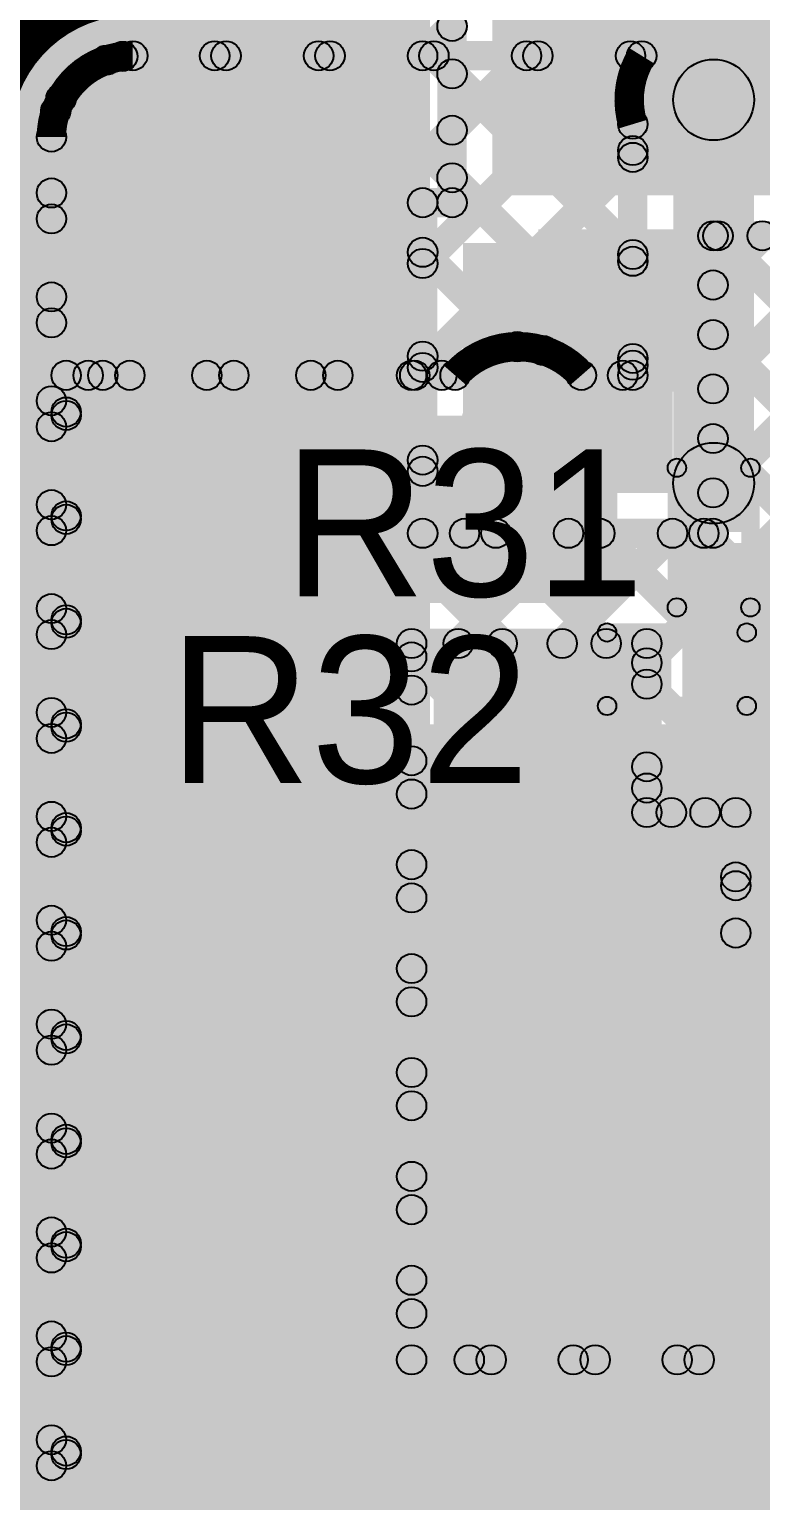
# Model space of a CAD drawing. Header units: millimetres. Extents: x -0.24 to 2.5, y 0 to 2.55.
# Drawn here: x 0.223 to 0.4219, y 1.7497 to 2.1502 of the extents above; entities that cross this region are included whole.
import ezdxf

# ---------------------------------------------------------------- set-up
doc = ezdxf.new("R2010")
doc.units = ezdxf.units.MM
doc.header["$MEASUREMENT"] = 0
for name, color, linetype in [('BottomLayer', 5, 'Continuous'), ('BottomPaste', 16, 'Continuous'), ('BottomSolder', 6, 'Continuous'), ('TopLayer', 1, 'Continuous'), ('TopOverlay', 2, 'Continuous'), ('TopPaste', 8, 'Continuous'), ('TopSolder', 216, 'Continuous'), ('ViaHoleLayer', 16, 'Continuous')]:
    doc.layers.add(name, color=color, linetype=linetype)

# ---------------------------------------------------------------- blocks, each defined once
blk = doc.blocks.new('R___0201_49')
at = {"layer": 'TopLayer'}
for points in [[(-0.01614, 0.00728), (-0.00551, 0.00728), (-0.00551, -0.00728), (-0.01614, -0.00728)], [(0.00551, 0.00728), (0.01614, 0.00728), (0.01614, -0.00728), (0.00551, -0.00728)]]:
    blk.add_hatch(color=1, dxfattribs=at).paths.add_polyline_path(points)
at = {"layer": 'TopOverlay'}
h = blk.add_hatch(color=2, dxfattribs=at)
edge = h.paths.add_edge_path()
edge.add_arc((-0.019, 0.01), 0.0025, 0, 360)
h = blk.add_hatch(color=2, dxfattribs=at)
edge = h.paths.add_edge_path()
edge.add_arc((-0.019, 0.01), 0.0025, 0, 360)
for points in [[(-0.019, 0.0075), (-0.019, 0.0125), (0.019, 0.0125), (0.019, 0.0075)], [(-0.0215, 0.01), (-0.0165, 0.01), (-0.0165, -0.01), (-0.0215, -0.01)], [(0.0165, 0.01), (0.0215, 0.01), (0.0215, -0.01), (0.0165, -0.01)], [(-0.019, -0.0125), (-0.019, -0.0075), (0.019, -0.0075), (0.019, -0.0125)]]:
    blk.add_hatch(color=2, dxfattribs=at).paths.add_polyline_path(points)
h = blk.add_hatch(color=2, dxfattribs=at)
edge = h.paths.add_edge_path()
edge.add_arc((0.019, 0.01), 0.0025, 0, 360)
h = blk.add_hatch(color=2, dxfattribs=at)
edge = h.paths.add_edge_path()
edge.add_arc((0.019, 0.01), 0.0025, 0, 360)
h = blk.add_hatch(color=2, dxfattribs=at)
edge = h.paths.add_edge_path()
edge.add_arc((-0.019, -0.01), 0.0025, 0, 360)
h = blk.add_hatch(color=2, dxfattribs=at)
edge = h.paths.add_edge_path()
edge.add_arc((-0.019, -0.01), 0.0025, 0, 360)
h = blk.add_hatch(color=2, dxfattribs=at)
edge = h.paths.add_edge_path()
edge.add_arc((0.019, -0.01), 0.0025, 0, 360)
h = blk.add_hatch(color=2, dxfattribs=at)
edge = h.paths.add_edge_path()
edge.add_arc((0.019, -0.01), 0.0025, 0, 360)
at = {"layer": 'TopPaste'}
for points in [[(-0.01614, 0.00728), (-0.00551, 0.00728), (-0.00551, -0.00728), (-0.01614, -0.00728)], [(0.00551, 0.00728), (0.01614, 0.00728), (0.01614, -0.00728), (0.00551, -0.00728)]]:
    blk.add_hatch(color=8, dxfattribs=at).paths.add_polyline_path(points)
at = {"layer": 'TopSolder'}
for points in [[(-0.02014, 0.01128), (-0.00151, 0.01128), (-0.00151, -0.01128), (-0.02014, -0.01128)], [(0.00151, 0.01128), (0.02014, 0.01128), (0.02014, -0.01128), (0.00151, -0.01128)]]:
    blk.add_hatch(color=216, dxfattribs=at).paths.add_polyline_path(points)
at = {"layer": 'TopOverlay'}
for centre in [(-0.019, 0.01), (-0.019, 0.01), (0.019, 0.01), (0.019, 0.01), (-0.019, -0.01), (-0.019, -0.01), (0.019, -0.01), (0.019, -0.01)]:
    blk.add_circle(centre, 0.0025, dxfattribs=at)
blk = doc.blocks.new('SOT_23_B_52')
at = {"layer": 'BottomLayer'}
for points in [[(-0.05354, 0.05748), (-0.02126, 0.05748), (-0.02126, 0.02126), (-0.05354, 0.02126)], [(0.02126, 0.05748), (0.05354, 0.05748), (0.05354, 0.02126), (0.02126, 0.02126)], [(-0.01614, -0.02126), (0.01614, -0.02126), (0.01614, -0.05748), (-0.01614, -0.05748)]]:
    blk.add_hatch(color=5, dxfattribs=at).paths.add_polyline_path(points)
at = {"layer": 'BottomPaste'}
for points in [[(-0.05354, 0.05748), (-0.02126, 0.05748), (-0.02126, 0.02126), (-0.05354, 0.02126)], [(0.02126, 0.05748), (0.05354, 0.05748), (0.05354, 0.02126), (0.02126, 0.02126)], [(-0.01614, -0.02126), (0.01614, -0.02126), (0.01614, -0.05748), (-0.01614, -0.05748)]]:
    blk.add_hatch(color=16, dxfattribs=at).paths.add_polyline_path(points)
at = {"layer": 'BottomSolder'}
for points in [[(-0.05754, 0.06148), (-0.01726, 0.06148), (-0.01726, 0.01726), (-0.05754, 0.01726)], [(0.01726, 0.06148), (0.05754, 0.06148), (0.05754, 0.01726), (0.01726, 0.01726)], [(-0.02014, -0.01726), (0.02014, -0.01726), (0.02014, -0.06148), (-0.02014, -0.06148)]]:
    blk.add_hatch(color=6, dxfattribs=at).paths.add_polyline_path(points)
blk = doc.blocks.new('R___0201_72')
at = {"layer": 'TopLayer'}
for points in [[(-0.01614, 0.00728), (-0.00551, 0.00728), (-0.00551, -0.00728), (-0.01614, -0.00728)], [(0.00551, 0.00728), (0.01614, 0.00728), (0.01614, -0.00728), (0.00551, -0.00728)]]:
    blk.add_hatch(color=1, dxfattribs=at).paths.add_polyline_path(points)
at = {"layer": 'TopOverlay'}
h = blk.add_hatch(color=2, dxfattribs=at)
edge = h.paths.add_edge_path()
edge.add_arc((-0.019, 0.01), 0.0025, 0, 360)
h = blk.add_hatch(color=2, dxfattribs=at)
edge = h.paths.add_edge_path()
edge.add_arc((-0.019, 0.01), 0.0025, 0, 360)
for points in [[(0.019, 0.0125), (0.019, 0.0075), (-0.019, 0.0075), (-0.019, 0.0125)], [(-0.0215, 0.01), (-0.0165, 0.01), (-0.0165, -0.01), (-0.0215, -0.01)], [(0.0165, 0.01), (0.0215, 0.01), (0.0215, -0.01), (0.0165, -0.01)], [(0.019, -0.0075), (0.019, -0.0125), (-0.019, -0.0125), (-0.019, -0.0075)]]:
    blk.add_hatch(color=2, dxfattribs=at).paths.add_polyline_path(points)
h = blk.add_hatch(color=2, dxfattribs=at)
edge = h.paths.add_edge_path()
edge.add_arc((0.019, 0.01), 0.0025, 0, 360)
h = blk.add_hatch(color=2, dxfattribs=at)
edge = h.paths.add_edge_path()
edge.add_arc((0.019, 0.01), 0.0025, 0, 360)
h = blk.add_hatch(color=2, dxfattribs=at)
edge = h.paths.add_edge_path()
edge.add_arc((-0.019, -0.01), 0.0025, 0, 360)
h = blk.add_hatch(color=2, dxfattribs=at)
edge = h.paths.add_edge_path()
edge.add_arc((-0.019, -0.01), 0.0025, 0, 360)
h = blk.add_hatch(color=2, dxfattribs=at)
edge = h.paths.add_edge_path()
edge.add_arc((0.019, -0.01), 0.0025, 0, 360)
h = blk.add_hatch(color=2, dxfattribs=at)
edge = h.paths.add_edge_path()
edge.add_arc((0.019, -0.01), 0.0025, 0, 360)
at = {"layer": 'TopPaste'}
for points in [[(-0.01614, 0.00728), (-0.00551, 0.00728), (-0.00551, -0.00728), (-0.01614, -0.00728)], [(0.00551, 0.00728), (0.01614, 0.00728), (0.01614, -0.00728), (0.00551, -0.00728)]]:
    blk.add_hatch(color=8, dxfattribs=at).paths.add_polyline_path(points)
at = {"layer": 'TopSolder'}
for points in [[(-0.02014, 0.01128), (-0.00151, 0.01128), (-0.00151, -0.01128), (-0.02014, -0.01128)], [(0.00151, 0.01128), (0.02014, 0.01128), (0.02014, -0.01128), (0.00151, -0.01128)]]:
    blk.add_hatch(color=216, dxfattribs=at).paths.add_polyline_path(points)
at = {"layer": 'TopOverlay'}
for centre in [(-0.019, 0.01), (-0.019, 0.01), (0.019, 0.01), (0.019, 0.01), (-0.019, -0.01), (-0.019, -0.01), (0.019, -0.01), (0.019, -0.01)]:
    blk.add_circle(centre, 0.0025, dxfattribs=at)

msp = doc.modelspace()

# ---------------------------------------------------------------- hatches: boundary and pattern name
at = {"layer": 'BottomLayer'}
for points in [[(0.01, 1.621), (0.332, 1.621), (0.332, 2.509), (0.01, 2.509)], [(0.349, 2.105), (0.729, 2.105), (0.729, 2.509), (0.349, 2.509)], [(0.342, 2.103), (0.334, 2.103), (0.334, 2.448), (0.342, 2.448)], [(0.04617, 2.42424), (0.05183, 2.4299), (0.34083, 2.1409), (0.33517, 2.13524)], [(0.04617, 2.39596), (0.05183, 2.40161), (0.34083, 2.11261), (0.33517, 2.10696)], [(0.04617, 2.36767), (0.05183, 2.37333), (0.33283, 2.09233), (0.32717, 2.08667)], [(0.04617, 2.33939), (0.05183, 2.34505), (0.33283, 2.06405), (0.32717, 2.05839)], [(0.04617, 2.3111), (0.05183, 2.31676), (0.33283, 2.03576), (0.32717, 2.0301)], [(0.04617, 2.28282), (0.05183, 2.28848), (0.82977, 1.51053), (0.82412, 1.50487)], [(-0.16717, 1.75332), (-0.17283, 1.75898), (0.33517, 2.26698), (0.34083, 2.26132)], [(0.04617, 2.25454), (0.05183, 2.26019), (0.81147, 1.50055), (0.80582, 1.49489)], [(-0.16274, 2.23717), (-0.15708, 2.24283), (0.54892, 1.53683), (0.54326, 1.53117)], [(-0.13445, 2.23717), (-0.1288, 2.24283), (0.5772, 1.53683), (0.57155, 1.53117)], [(-0.10617, 2.23717), (-0.10051, 2.24283), (0.60549, 1.53683), (0.59983, 1.53117)], [(-0.07789, 2.23717), (-0.07223, 2.24283), (0.63424, 1.53636), (0.62858, 1.5307)], [(-0.0496, 2.23717), (-0.04394, 2.24283), (0.76269, 1.43619), (0.75703, 1.43054)], [(-0.02132, 2.23717), (-0.01566, 2.24283), (0.77109, 1.45608), (0.76544, 1.45042)], [(0.00697, 2.23717), (0.01262, 2.24283), (0.78218, 1.47328), (0.77652, 1.46762)], [(0.03525, 2.23717), (0.04091, 2.24283), (0.79566, 1.48808), (0.79, 1.48243)], [(-0.16717, 1.72504), (-0.17283, 1.73069), (0.33517, 2.23869), (0.34083, 2.23304)], [(-0.17283, 2.21898), (-0.16717, 2.22463), (0.52063, 1.53683), (0.51498, 1.53117)], [(-0.16717, 1.69675), (-0.17283, 1.70241), (0.33517, 2.21041), (0.34083, 2.20475)], [(-0.17283, 2.19069), (-0.16717, 2.19635), (0.49235, 1.53683), (0.48669, 1.53117)], [(-0.16717, 1.66847), (-0.17283, 1.67412), (0.33517, 2.18212), (0.34083, 2.17647)], [(-0.17283, 2.16241), (-0.16717, 2.16807), (0.46407, 1.53683), (0.45841, 1.53117)], [(-0.16717, 1.64018), (-0.17283, 1.64584), (0.33517, 2.15384), (0.34083, 2.14818)], [(-0.16717, 1.6119), (-0.17283, 1.61756), (0.33517, 2.12556), (0.34083, 2.1199)], [(0.33, 2.099), (0.33, 2.107), (0.338, 2.107), (0.338, 2.099)], [(0.334, 2.013), (0.326, 2.013), (0.326, 2.103), (0.334, 2.103)], [(0.41183, 2.07776), (0.40617, 2.08342), (0.41958, 2.09683), (0.42524, 2.09117)], [(0.40753, 2.09117), (0.41318, 2.09683), (0.43209, 2.07792), (0.42643, 2.07227)], [(0.409, 2.09), (0.409, 2.098), (0.42926, 2.098), (0.42926, 2.09)], [(0.341, 2.024), (0.398, 2.024), (0.398, 2.092), (0.341, 2.092)], [(0.413, 2.013), (0.405, 2.013), (0.405, 2.094), (0.413, 2.094)], [(-0.16717, 1.58361), (-0.17283, 1.58927), (0.32717, 2.08927), (0.33283, 2.08361)], [(0.41183, 2.04948), (0.40617, 2.05513), (0.42643, 2.07539), (0.43209, 2.06974)], [(0.40617, 2.06424), (0.41183, 2.0699), (0.43209, 2.04964), (0.42643, 2.04398)], [(-0.16717, 1.55533), (-0.17283, 1.56099), (0.32717, 2.06099), (0.33283, 2.05533)], [(-0.05484, 1.49795), (-0.0605, 1.50361), (0.48828, 2.05239), (0.49394, 2.04673)], [(-0.04896, 1.53212), (-0.05462, 1.53777), (0.45495, 2.04735), (0.46061, 2.04169)], [(0.41183, 2.02119), (0.40617, 2.02685), (0.42667, 2.04735), (0.43233, 2.04169)], [(0.40617, 2.03596), (0.41183, 2.04161), (0.93261, 1.52083), (0.92696, 1.51517)], [(-0.13211, 1.56211), (-0.13776, 1.56777), (0.32717, 2.0327), (0.33283, 2.02705)], [(-0.16717, 1.35734), (-0.17283, 1.363), (0.48823, 2.02405), (0.49388, 2.0184)], [(-0.09224, 1.5737), (-0.09789, 1.57935), (0.33858, 2.01583), (0.34424, 2.01017)], [(-0.07158, 1.56607), (-0.07724, 1.57172), (0.36687, 2.01583), (0.37252, 2.01017)], [(-0.05721, 1.55216), (-0.06287, 1.55781), (0.39515, 2.01583), (0.40081, 2.01017)], [(0.33, 2.009), (0.33, 2.017), (0.409, 2.017), (0.409, 2.009)], [(0.3471, 2.01017), (0.35276, 2.01583), (0.85098, 1.51761), (0.84533, 1.51195)], [(0.37539, 2.01017), (0.38105, 2.01583), (0.87608, 1.5208), (0.87042, 1.51514)], [(0.40367, 2.01017), (0.40933, 2.01583), (0.90433, 1.52083), (0.89867, 1.51517)], [(-0.00063, 1.35417), (-0.00629, 1.35983), (0.63817, 2.00429), (0.64383, 1.99863)], [(-0.12206, 1.37417), (-0.12771, 1.37983), (0.48823, 1.99577), (0.49388, 1.99011)], [(-0.04817, 1.3632), (-0.05383, 1.36886), (0.57003, 1.99272), (0.57569, 1.98706)], [(-0.02892, 1.35417), (-0.03458, 1.35983), (0.59831, 1.99272), (0.60397, 1.98706)], [(0.20493, 1.53145), (0.19927, 1.53711), (0.63817, 1.97601), (0.64383, 1.97035)], [(-0.09377, 1.37417), (-0.09943, 1.37983), (0.49432, 1.97358), (0.49998, 1.96792)], [(-0.06549, 1.37417), (-0.07114, 1.37983), (0.50971, 1.96068), (0.51537, 1.95502)], [(0.261, 1.578), (1.173, 1.578), (1.173, 1.961), (0.261, 1.961)]]:
    msp.add_hatch(color=5, dxfattribs=at).paths.add_polyline_path(points)
h = msp.add_hatch(color=5, dxfattribs=at)
edge = h.paths.add_edge_path()
edge.add_arc((0.338, 2.15101), 0.004, 0, 360)
h = msp.add_hatch(color=5, dxfattribs=at)
edge = h.paths.add_edge_path()
edge.add_arc((0.409, 2.131), 0.01181, 0, 360)
h = msp.add_hatch(color=5, dxfattribs=at)
edge = h.paths.add_edge_path()
edge.add_arc((0.338, 2.13807), 0.004, 0, 360)
h = msp.add_hatch(color=5, dxfattribs=at)
edge = h.paths.add_edge_path()
edge.add_arc((0.338, 2.12273), 0.004, 0, 360)
h = msp.add_hatch(color=5, dxfattribs=at)
edge = h.paths.add_edge_path()
edge.add_arc((0.338, 2.10979), 0.004, 0, 360)
h = msp.add_hatch(color=5, dxfattribs=at)
edge = h.paths.add_edge_path()
edge.add_arc((0.33, 2.103), 0.004, 0, 360)
h = msp.add_hatch(color=5, dxfattribs=at)
edge = h.paths.add_edge_path()
edge.add_arc((0.33, 2.103), 0.004, 0, 360)
h = msp.add_hatch(color=5, dxfattribs=at)
edge = h.paths.add_edge_path()
edge.add_arc((0.338, 2.103), 0.004, 0, 360)
h = msp.add_hatch(color=5, dxfattribs=at)
edge = h.paths.add_edge_path()
edge.add_arc((0.338, 2.103), 0.004, 0, 360)
h = msp.add_hatch(color=5, dxfattribs=at)
edge = h.paths.add_edge_path()
edge.add_arc((0.409, 2.094), 0.004, 0, 360)
h = msp.add_hatch(color=5, dxfattribs=at)
edge = h.paths.add_edge_path()
edge.add_arc((0.409, 2.094), 0.004, 0, 360)
h = msp.add_hatch(color=5, dxfattribs=at)
edge = h.paths.add_edge_path()
edge.add_arc((0.41035, 2.094), 0.004, 0, 360)
h = msp.add_hatch(color=5, dxfattribs=at)
edge = h.paths.add_edge_path()
edge.add_arc((0.42241, 2.094), 0.004, 0, 360)
h = msp.add_hatch(color=5, dxfattribs=at)
edge = h.paths.add_edge_path()
edge.add_arc((0.33, 2.0895), 0.004, 0, 360)
h = msp.add_hatch(color=5, dxfattribs=at)
edge = h.paths.add_edge_path()
edge.add_arc((0.33, 2.08644), 0.004, 0, 360)
h = msp.add_hatch(color=5, dxfattribs=at)
edge = h.paths.add_edge_path()
edge.add_arc((0.409, 2.08059), 0.004, 0, 360)
h = msp.add_hatch(color=5, dxfattribs=at)
edge = h.paths.add_edge_path()
edge.add_arc((0.409, 2.06707), 0.004, 0, 360)
h = msp.add_hatch(color=5, dxfattribs=at)
edge = h.paths.add_edge_path()
edge.add_arc((0.33, 2.06122), 0.004, 0, 360)
h = msp.add_hatch(color=5, dxfattribs=at)
edge = h.paths.add_edge_path()
edge.add_arc((0.33, 2.05816), 0.004, 0, 360)
h = msp.add_hatch(color=5, dxfattribs=at)
edge = h.paths.add_edge_path()
edge.add_arc((0.409, 2.05231), 0.004, 0, 360)
h = msp.add_hatch(color=5, dxfattribs=at)
edge = h.paths.add_edge_path()
edge.add_arc((0.356, 2.041), 0.01181, 0, 360)
h = msp.add_hatch(color=5, dxfattribs=at)
edge = h.paths.add_edge_path()
edge.add_arc((0.409, 2.03879), 0.004, 0, 360)
h = msp.add_hatch(color=5, dxfattribs=at)
edge = h.paths.add_edge_path()
edge.add_arc((0.33, 2.03293), 0.004, 0, 360)
h = msp.add_hatch(color=5, dxfattribs=at)
edge = h.paths.add_edge_path()
edge.add_arc((0.33, 2.02987), 0.004, 0, 360)
h = msp.add_hatch(color=5, dxfattribs=at)
edge = h.paths.add_edge_path()
edge.add_arc((0.409, 2.02402), 0.004, 0, 360)
h = msp.add_hatch(color=5, dxfattribs=at)
edge = h.paths.add_edge_path()
edge.add_arc((0.33, 2.013), 0.004, 0, 360)
h = msp.add_hatch(color=5, dxfattribs=at)
edge = h.paths.add_edge_path()
edge.add_arc((0.33, 2.013), 0.004, 0, 360)
h = msp.add_hatch(color=5, dxfattribs=at)
edge = h.paths.add_edge_path()
edge.add_arc((0.34141, 2.013), 0.004, 0, 360)
h = msp.add_hatch(color=5, dxfattribs=at)
edge = h.paths.add_edge_path()
edge.add_arc((0.34993, 2.013), 0.004, 0, 360)
h = msp.add_hatch(color=5, dxfattribs=at)
edge = h.paths.add_edge_path()
edge.add_arc((0.36969, 2.013), 0.004, 0, 360)
h = msp.add_hatch(color=5, dxfattribs=at)
edge = h.paths.add_edge_path()
edge.add_arc((0.37822, 2.013), 0.004, 0, 360)
h = msp.add_hatch(color=5, dxfattribs=at)
edge = h.paths.add_edge_path()
edge.add_arc((0.39798, 2.013), 0.004, 0, 360)
h = msp.add_hatch(color=5, dxfattribs=at)
edge = h.paths.add_edge_path()
edge.add_arc((0.4065, 2.013), 0.004, 0, 360)
h = msp.add_hatch(color=5, dxfattribs=at)
edge = h.paths.add_edge_path()
edge.add_arc((0.409, 2.013), 0.004, 0, 360)
h = msp.add_hatch(color=5, dxfattribs=at)
edge = h.paths.add_edge_path()
edge.add_arc((0.409, 2.013), 0.004, 0, 360)
at = {"layer": 'BottomSolder'}
h = msp.add_hatch(color=6, dxfattribs=at)
edge = h.paths.add_edge_path()
edge.add_arc((0.409, 2.131), 0.01581, 0, 360)
h = msp.add_hatch(color=6, dxfattribs=at)
edge = h.paths.add_edge_path()
edge.add_arc((0.356, 2.041), 0.01581, 0, 360)
h = msp.add_hatch(color=6, dxfattribs=at)
edge = h.paths.add_edge_path()
edge.add_arc((0.434, 1.842), 0.01581, 0, 360)
at = {"layer": 'TopLayer'}
h = msp.add_hatch(color=1, dxfattribs=at)
edge = h.paths.add_edge_path()
edge.add_arc((0.24839, 2.14283), 0.004, 0, 360)
h = msp.add_hatch(color=1, dxfattribs=at)
edge = h.paths.add_edge_path()
edge.add_arc((0.25114, 2.143), 0.004, 0, 360)
h = msp.add_hatch(color=1, dxfattribs=at)
edge = h.paths.add_edge_path()
edge.add_arc((0.25114, 2.143), 0.004, 0, 360)
for points in [[(0.25114, 2.139), (0.25114, 2.147), (0.3896, 2.147), (0.3896, 2.139)], [(0.23183, 2.06747), (0.22617, 2.07312), (0.29888, 2.14583), (0.30453, 2.14017)], [(0.23183, 2.09575), (0.22617, 2.10141), (0.27059, 2.14583), (0.27625, 2.14017)], [(0.23303, 2.12524), (0.22738, 2.1309), (0.2411, 2.14462), (0.24676, 2.13897)], [(0.24582, 2.05317), (0.24016, 2.05883), (0.32716, 2.14583), (0.33282, 2.14017)], [(0.24556, 2.14), (0.25122, 2.14566), (0.33805, 2.05883), (0.33239, 2.05317)], [(0.2741, 2.05317), (0.26844, 2.05883), (0.35544, 2.14583), (0.3611, 2.14017)], [(0.27367, 2.14017), (0.27933, 2.14583), (0.35852, 2.06664), (0.35286, 2.06098)], [(0.30239, 2.05317), (0.29673, 2.05883), (0.38373, 2.14583), (0.38939, 2.14017)], [(0.30196, 2.14017), (0.30761, 2.14583), (0.39, 2.06344), (0.38434, 2.05778)], [(0.33024, 2.14017), (0.3359, 2.14583), (0.39, 2.09173), (0.38434, 2.08607)], [(0.35853, 2.14017), (0.36418, 2.14583), (0.39, 2.12001), (0.38434, 2.11435)], [(0.22879, 2.12848), (0.23445, 2.13414), (0.30976, 2.05883), (0.3041, 2.05317)], [(0.42017, 2.02665), (0.39817, 2.02665), (0.39817, 2.131), (0.42017, 2.131)], [(0.39117, 2.056), (0.38317, 2.056), (0.38317, 2.12437), (0.39117, 2.12437)], [(0.233, 1.51803), (0.225, 1.51803), (0.225, 2.12086), (0.233, 2.12086)], [(0.33067, 2.05317), (0.32501, 2.05883), (0.38434, 2.11816), (0.39, 2.1125)], [(0.22617, 2.10282), (0.23183, 2.10848), (0.28148, 2.05883), (0.27582, 2.05317)], [(0.3657, 2.05992), (0.36005, 2.06558), (0.38434, 2.08988), (0.39, 2.08422)], [(0.22617, 2.07454), (0.23183, 2.08019), (0.25319, 2.05883), (0.24754, 2.05317)], [(0.233, 2.052), (0.233, 2.06), (0.239, 2.06), (0.239, 2.052)], [(0.239, 2.052), (0.239, 2.06), (0.327, 2.06), (0.327, 2.052)], [(0.239, 2.052), (0.239, 2.06), (0.327, 2.06), (0.327, 2.052)], [(0.327, 2.052), (0.327, 2.06), (0.33881, 2.06), (0.33881, 2.052)], [(0.37319, 2.052), (0.37319, 2.06), (0.38717, 2.06), (0.38717, 2.052)], [(0.38724, 2.05317), (0.38158, 2.05883), (0.38434, 2.06159), (0.39, 2.05594)], [(0.237, 1.717), (0.229, 1.717), (0.229, 2.056), (0.237, 2.056)], [(0.22617, 2.04625), (0.23183, 2.05191), (0.23583, 2.04791), (0.23017, 2.04225)], [(0.23183, 2.03918), (0.22617, 2.04484), (0.23017, 2.04884), (0.23583, 2.04318)], [(0.244, 1.728), (0.316, 1.728), (0.316, 2.045), (0.244, 2.045)], [(0.25, 1.994), (0.383, 1.994), (0.383, 2.045), (0.25, 2.045)], [(0.22617, 2.01797), (0.23183, 2.02362), (0.23583, 2.01962), (0.23017, 2.01397)], [(0.23183, 2.0109), (0.22617, 2.01656), (0.23017, 2.02056), (0.23583, 2.0149)], [(0.40208, 1.78517), (0.39642, 1.79083), (0.62317, 2.01758), (0.62883, 2.01192)], [(0.402, 1.948), (0.497, 1.948), (0.497, 2.007), (0.402, 2.007)], [(0.22617, 1.98968), (0.23183, 1.99534), (0.23583, 1.99134), (0.23017, 1.98568)], [(0.23183, 1.98261), (0.22617, 1.98827), (0.23017, 1.99227), (0.23583, 1.98661)], [(0.327, 1.979), (0.327, 1.987), (0.391, 1.987), (0.391, 1.979)], [(0.333, 1.788), (0.39435, 1.788), (0.39435, 1.987), (0.333, 1.987)], [(0.331, 1.788), (0.323, 1.788), (0.323, 1.983), (0.331, 1.983)], [(0.32983, 1.93919), (0.32417, 1.94485), (0.36515, 1.98583), (0.37081, 1.98017)], [(0.32983, 1.96748), (0.32417, 1.97313), (0.33687, 1.98583), (0.34252, 1.98017)], [(0.34882, 1.98017), (0.35448, 1.98583), (0.39383, 1.94648), (0.38817, 1.94082)], [(0.3771, 1.98017), (0.38276, 1.98583), (0.39383, 1.97476), (0.38817, 1.9691)], [(0.395, 1.937), (0.387, 1.937), (0.387, 1.983), (0.395, 1.983)], [(0.32417, 1.97654), (0.32983, 1.98219), (0.55219, 1.75983), (0.54654, 1.75417)], [(0.32983, 1.91091), (0.32417, 1.91657), (0.38817, 1.98057), (0.39383, 1.97491)], [(0.22617, 1.9614), (0.23183, 1.96706), (0.23583, 1.96306), (0.23017, 1.9574)], [(0.23183, 1.95433), (0.22617, 1.95999), (0.23017, 1.96399), (0.23583, 1.95833)], [(0.32417, 1.94825), (0.32983, 1.95391), (0.49291, 1.79083), (0.48725, 1.78517)], [(0.32983, 1.88262), (0.32417, 1.88828), (0.38817, 1.95228), (0.39383, 1.94662)], [(0.22617, 1.93311), (0.23183, 1.93877), (0.23583, 1.93477), (0.23017, 1.92911)], [(0.32983, 1.85434), (0.32417, 1.86), (0.404, 1.93983), (0.40966, 1.93417)], [(0.391, 1.933), (0.391, 1.941), (0.41519, 1.941), (0.41519, 1.933)], [(0.39482, 1.93417), (0.40048, 1.93983), (0.41802, 1.92229), (0.41236, 1.91663)], [(0.23183, 1.92605), (0.22617, 1.9317), (0.23017, 1.9357), (0.23583, 1.93005)], [(0.41919, 1.90419), (0.41119, 1.90419), (0.41119, 1.937), (0.41919, 1.937)], [(0.32417, 1.91997), (0.32983, 1.92562), (0.46462, 1.79083), (0.45897, 1.78517)], [(0.32983, 1.82606), (0.32417, 1.83171), (0.41236, 1.9199), (0.41802, 1.91424)], [(0.22617, 1.90483), (0.23183, 1.91049), (0.23583, 1.90649), (0.23017, 1.90083)], [(0.23183, 1.89776), (0.22617, 1.90342), (0.23017, 1.90742), (0.23583, 1.90176)], [(0.32983, 1.79777), (0.32417, 1.80343), (0.42776, 1.90702), (0.43342, 1.90136)], [(0.34551, 1.78517), (0.33986, 1.79083), (0.45604, 1.90702), (0.4617, 1.90136)], [(0.3738, 1.78517), (0.36814, 1.79083), (0.48433, 1.90702), (0.48999, 1.90136)], [(0.41519, 1.90019), (0.41519, 1.90819), (0.49821, 1.90819), (0.49821, 1.90019)], [(0.389, 1.788), (0.535, 1.788), (0.535, 1.905), (0.389, 1.905)], [(0.32417, 1.89168), (0.32983, 1.89734), (0.43634, 1.79083), (0.43068, 1.78517)], [(0.22617, 1.87655), (0.23183, 1.8822), (0.23583, 1.8782), (0.23017, 1.87255)], [(0.23183, 1.86948), (0.22617, 1.87513), (0.23017, 1.87913), (0.23583, 1.87348)], [(0.32417, 1.8634), (0.32983, 1.86906), (0.40806, 1.79083), (0.4024, 1.78517)], [(0.22617, 1.84826), (0.23183, 1.85392), (0.23583, 1.84992), (0.23017, 1.84426)], [(0.23183, 1.84119), (0.22617, 1.84685), (0.23017, 1.85085), (0.23583, 1.84519)], [(0.32417, 1.83511), (0.32983, 1.84077), (0.37977, 1.79083), (0.37411, 1.78517)], [(0.22617, 1.81998), (0.23183, 1.82563), (0.23583, 1.82163), (0.23017, 1.81598)], [(0.23183, 1.81291), (0.22617, 1.81857), (0.23017, 1.82257), (0.23583, 1.81691)], [(0.32417, 1.80683), (0.32983, 1.81249), (0.35149, 1.79083), (0.34583, 1.78517)], [(0.22617, 1.79169), (0.23183, 1.79735), (0.23583, 1.79335), (0.23017, 1.78769)], [(0.23183, 1.78462), (0.22617, 1.79028), (0.23017, 1.79428), (0.23583, 1.78862)], [(0.327, 1.784), (0.327, 1.792), (0.509, 1.792), (0.509, 1.784)], [(0.245, 1.728), (0.498, 1.728), (0.498, 1.777), (0.245, 1.777)], [(0.22617, 1.76341), (0.23183, 1.76907), (0.23583, 1.76507), (0.23017, 1.75941)], [(0.23183, 1.75634), (0.22617, 1.762), (0.23017, 1.766), (0.23583, 1.76034)]]:
    msp.add_hatch(color=1, dxfattribs=at).paths.add_polyline_path(points)
h = msp.add_hatch(color=1, dxfattribs=at)
edge = h.paths.add_edge_path()
edge.add_arc((0.27342, 2.143), 0.004, 0, 360)
h = msp.add_hatch(color=1, dxfattribs=at)
edge = h.paths.add_edge_path()
edge.add_arc((0.2765, 2.143), 0.004, 0, 360)
h = msp.add_hatch(color=1, dxfattribs=at)
edge = h.paths.add_edge_path()
edge.add_arc((0.3017, 2.143), 0.004, 0, 360)
h = msp.add_hatch(color=1, dxfattribs=at)
edge = h.paths.add_edge_path()
edge.add_arc((0.30479, 2.143), 0.004, 0, 360)
h = msp.add_hatch(color=1, dxfattribs=at)
edge = h.paths.add_edge_path()
edge.add_arc((0.32999, 2.143), 0.004, 0, 360)
h = msp.add_hatch(color=1, dxfattribs=at)
edge = h.paths.add_edge_path()
edge.add_arc((0.33307, 2.143), 0.004, 0, 360)
h = msp.add_hatch(color=1, dxfattribs=at)
edge = h.paths.add_edge_path()
edge.add_arc((0.35827, 2.143), 0.004, 0, 360)
h = msp.add_hatch(color=1, dxfattribs=at)
edge = h.paths.add_edge_path()
edge.add_arc((0.36135, 2.143), 0.004, 0, 360)
h = msp.add_hatch(color=1, dxfattribs=at)
edge = h.paths.add_edge_path()
edge.add_arc((0.38656, 2.143), 0.004, 0, 360)
h = msp.add_hatch(color=1, dxfattribs=at)
edge = h.paths.add_edge_path()
edge.add_arc((0.3896, 2.143), 0.004, 0, 360)
h = msp.add_hatch(color=1, dxfattribs=at)
edge = h.paths.add_edge_path()
edge.add_arc((0.3896, 2.143), 0.004, 0, 360)
h = msp.add_hatch(color=1, dxfattribs=at)
edge = h.paths.add_edge_path()
edge.add_arc((0.24393, 2.14179), 0.004, 0, 360)
h = msp.add_hatch(color=1, dxfattribs=at)
edge = h.paths.add_edge_path()
edge.add_arc((0.409, 2.131), 0.01181, 0, 360)
h = msp.add_hatch(color=1, dxfattribs=at)
edge = h.paths.add_edge_path()
edge.add_arc((0.40917, 2.131), 0.011, 0, 360)
h = msp.add_hatch(color=1, dxfattribs=at)
edge = h.paths.add_edge_path()
edge.add_arc((0.23162, 2.13131), 0.004, 0, 360)
h = msp.add_hatch(color=1, dxfattribs=at)
edge = h.paths.add_edge_path()
edge.add_arc((0.23021, 2.12807), 0.004, 0, 360)
h = msp.add_hatch(color=1, dxfattribs=at)
edge = h.paths.add_edge_path()
edge.add_arc((0.38717, 2.12437), 0.004, 0, 360)
h = msp.add_hatch(color=1, dxfattribs=at)
edge = h.paths.add_edge_path()
edge.add_arc((0.38717, 2.12437), 0.004, 0, 360)
h = msp.add_hatch(color=1, dxfattribs=at)
edge = h.paths.add_edge_path()
edge.add_arc((0.229, 2.12086), 0.004, 0, 360)
h = msp.add_hatch(color=1, dxfattribs=at)
edge = h.paths.add_edge_path()
edge.add_arc((0.229, 2.12086), 0.004, 0, 360)
h = msp.add_hatch(color=1, dxfattribs=at)
edge = h.paths.add_edge_path()
edge.add_arc((0.38717, 2.11718), 0.004, 0, 360)
h = msp.add_hatch(color=1, dxfattribs=at)
edge = h.paths.add_edge_path()
edge.add_arc((0.38717, 2.11533), 0.004, 0, 360)
h = msp.add_hatch(color=1, dxfattribs=at)
edge = h.paths.add_edge_path()
edge.add_arc((0.229, 2.10565), 0.004, 0, 360)
h = msp.add_hatch(color=1, dxfattribs=at)
edge = h.paths.add_edge_path()
edge.add_arc((0.229, 2.09858), 0.004, 0, 360)
h = msp.add_hatch(color=1, dxfattribs=at)
edge = h.paths.add_edge_path()
edge.add_arc((0.38717, 2.0889), 0.004, 0, 360)
h = msp.add_hatch(color=1, dxfattribs=at)
edge = h.paths.add_edge_path()
edge.add_arc((0.38717, 2.08705), 0.004, 0, 360)
h = msp.add_hatch(color=1, dxfattribs=at)
edge = h.paths.add_edge_path()
edge.add_arc((0.229, 2.07736), 0.004, 0, 360)
h = msp.add_hatch(color=1, dxfattribs=at)
edge = h.paths.add_edge_path()
edge.add_arc((0.229, 2.0703), 0.004, 0, 360)
h = msp.add_hatch(color=1, dxfattribs=at)
edge = h.paths.add_edge_path()
edge.add_arc((0.35569, 2.06381), 0.004, 0, 360)
h = msp.add_hatch(color=1, dxfattribs=at)
edge = h.paths.add_edge_path()
edge.add_arc((0.36288, 2.06275), 0.004, 0, 360)
h = msp.add_hatch(color=1, dxfattribs=at)
edge = h.paths.add_edge_path()
edge.add_arc((0.38717, 2.06061), 0.004, 0, 360)
h = msp.add_hatch(color=1, dxfattribs=at)
edge = h.paths.add_edge_path()
edge.add_arc((0.38717, 2.05876), 0.004, 0, 360)
h = msp.add_hatch(color=1, dxfattribs=at)
edge = h.paths.add_edge_path()
edge.add_arc((0.233, 2.056), 0.004, 0, 360)
h = msp.add_hatch(color=1, dxfattribs=at)
edge = h.paths.add_edge_path()
edge.add_arc((0.233, 2.056), 0.004, 0, 360)
h = msp.add_hatch(color=1, dxfattribs=at)
edge = h.paths.add_edge_path()
edge.add_arc((0.239, 2.056), 0.004, 0, 360)
h = msp.add_hatch(color=1, dxfattribs=at)
edge = h.paths.add_edge_path()
edge.add_arc((0.239, 2.056), 0.004, 0, 360)
h = msp.add_hatch(color=1, dxfattribs=at)
edge = h.paths.add_edge_path()
edge.add_arc((0.239, 2.056), 0.004, 0, 360)
h = msp.add_hatch(color=1, dxfattribs=at)
edge = h.paths.add_edge_path()
edge.add_arc((0.24299, 2.056), 0.004, 0, 360)
h = msp.add_hatch(color=1, dxfattribs=at)
edge = h.paths.add_edge_path()
edge.add_arc((0.25036, 2.056), 0.004, 0, 360)
h = msp.add_hatch(color=1, dxfattribs=at)
edge = h.paths.add_edge_path()
edge.add_arc((0.27127, 2.056), 0.004, 0, 360)
h = msp.add_hatch(color=1, dxfattribs=at)
edge = h.paths.add_edge_path()
edge.add_arc((0.27865, 2.056), 0.004, 0, 360)
h = msp.add_hatch(color=1, dxfattribs=at)
edge = h.paths.add_edge_path()
edge.add_arc((0.29956, 2.056), 0.004, 0, 360)
h = msp.add_hatch(color=1, dxfattribs=at)
edge = h.paths.add_edge_path()
edge.add_arc((0.30693, 2.056), 0.004, 0, 360)
h = msp.add_hatch(color=1, dxfattribs=at)
edge = h.paths.add_edge_path()
edge.add_arc((0.327, 2.056), 0.004, 0, 360)
h = msp.add_hatch(color=1, dxfattribs=at)
edge = h.paths.add_edge_path()
edge.add_arc((0.327, 2.056), 0.004, 0, 360)
h = msp.add_hatch(color=1, dxfattribs=at)
edge = h.paths.add_edge_path()
edge.add_arc((0.327, 2.056), 0.004, 0, 360)
h = msp.add_hatch(color=1, dxfattribs=at)
edge = h.paths.add_edge_path()
edge.add_arc((0.32784, 2.056), 0.004, 0, 360)
h = msp.add_hatch(color=1, dxfattribs=at)
edge = h.paths.add_edge_path()
edge.add_arc((0.33522, 2.056), 0.004, 0, 360)
h = msp.add_hatch(color=1, dxfattribs=at)
edge = h.paths.add_edge_path()
edge.add_arc((0.33881, 2.056), 0.004, 0, 360)
h = msp.add_hatch(color=1, dxfattribs=at)
edge = h.paths.add_edge_path()
edge.add_arc((0.33881, 2.056), 0.004, 0, 360)
h = msp.add_hatch(color=1, dxfattribs=at)
edge = h.paths.add_edge_path()
edge.add_arc((0.37319, 2.056), 0.004, 0, 360)
h = msp.add_hatch(color=1, dxfattribs=at)
edge = h.paths.add_edge_path()
edge.add_arc((0.37319, 2.056), 0.004, 0, 360)
h = msp.add_hatch(color=1, dxfattribs=at)
edge = h.paths.add_edge_path()
edge.add_arc((0.38441, 2.056), 0.004, 0, 360)
h = msp.add_hatch(color=1, dxfattribs=at)
edge = h.paths.add_edge_path()
edge.add_arc((0.38717, 2.056), 0.004, 0, 360)
h = msp.add_hatch(color=1, dxfattribs=at)
edge = h.paths.add_edge_path()
edge.add_arc((0.38717, 2.056), 0.004, 0, 360)
h = msp.add_hatch(color=1, dxfattribs=at)
edge = h.paths.add_edge_path()
edge.add_arc((0.229, 2.04908), 0.004, 0, 360)
h = msp.add_hatch(color=1, dxfattribs=at)
edge = h.paths.add_edge_path()
edge.add_arc((0.356, 2.041), 0.01181, 0, 360)
h = msp.add_hatch(color=1, dxfattribs=at)
edge = h.paths.add_edge_path()
edge.add_arc((0.233, 2.04601), 0.004, 0, 360)
h = msp.add_hatch(color=1, dxfattribs=at)
edge = h.paths.add_edge_path()
edge.add_arc((0.233, 2.04508), 0.004, 0, 360)
h = msp.add_hatch(color=1, dxfattribs=at)
edge = h.paths.add_edge_path()
edge.add_arc((0.229, 2.04201), 0.004, 0, 360)
h = msp.add_hatch(color=1, dxfattribs=at)
edge = h.paths.add_edge_path()
edge.add_arc((0.40917, 2.02665), 0.011, 0, 360)
h = msp.add_hatch(color=1, dxfattribs=at)
edge = h.paths.add_edge_path()
edge.add_arc((0.229, 2.0208), 0.004, 0, 360)
h = msp.add_hatch(color=1, dxfattribs=at)
edge = h.paths.add_edge_path()
edge.add_arc((0.233, 2.01773), 0.004, 0, 360)
h = msp.add_hatch(color=1, dxfattribs=at)
edge = h.paths.add_edge_path()
edge.add_arc((0.233, 2.0168), 0.004, 0, 360)
h = msp.add_hatch(color=1, dxfattribs=at)
edge = h.paths.add_edge_path()
edge.add_arc((0.229, 2.01373), 0.004, 0, 360)
h = msp.add_hatch(color=1, dxfattribs=at)
edge = h.paths.add_edge_path()
edge.add_arc((0.229, 1.99251), 0.004, 0, 360)
h = msp.add_hatch(color=1, dxfattribs=at)
edge = h.paths.add_edge_path()
edge.add_arc((0.233, 1.98944), 0.004, 0, 360)
h = msp.add_hatch(color=1, dxfattribs=at)
edge = h.paths.add_edge_path()
edge.add_arc((0.233, 1.98851), 0.004, 0, 360)
h = msp.add_hatch(color=1, dxfattribs=at)
edge = h.paths.add_edge_path()
edge.add_arc((0.229, 1.98544), 0.004, 0, 360)
h = msp.add_hatch(color=1, dxfattribs=at)
edge = h.paths.add_edge_path()
edge.add_arc((0.327, 1.983), 0.004, 0, 360)
h = msp.add_hatch(color=1, dxfattribs=at)
edge = h.paths.add_edge_path()
edge.add_arc((0.327, 1.983), 0.004, 0, 360)
h = msp.add_hatch(color=1, dxfattribs=at)
edge = h.paths.add_edge_path()
edge.add_arc((0.33969, 1.983), 0.004, 0, 360)
h = msp.add_hatch(color=1, dxfattribs=at)
edge = h.paths.add_edge_path()
edge.add_arc((0.35165, 1.983), 0.004, 0, 360)
h = msp.add_hatch(color=1, dxfattribs=at)
edge = h.paths.add_edge_path()
edge.add_arc((0.36798, 1.983), 0.004, 0, 360)
h = msp.add_hatch(color=1, dxfattribs=at)
edge = h.paths.add_edge_path()
edge.add_arc((0.37993, 1.983), 0.004, 0, 360)
h = msp.add_hatch(color=1, dxfattribs=at)
edge = h.paths.add_edge_path()
edge.add_arc((0.391, 1.983), 0.004, 0, 360)
h = msp.add_hatch(color=1, dxfattribs=at)
edge = h.paths.add_edge_path()
edge.add_arc((0.391, 1.983), 0.004, 0, 360)
h = msp.add_hatch(color=1, dxfattribs=at)
edge = h.paths.add_edge_path()
edge.add_arc((0.327, 1.97936), 0.004, 0, 360)
h = msp.add_hatch(color=1, dxfattribs=at)
edge = h.paths.add_edge_path()
edge.add_arc((0.391, 1.97774), 0.004, 0, 360)
h = msp.add_hatch(color=1, dxfattribs=at)
edge = h.paths.add_edge_path()
edge.add_arc((0.391, 1.97193), 0.004, 0, 360)
h = msp.add_hatch(color=1, dxfattribs=at)
edge = h.paths.add_edge_path()
edge.add_arc((0.327, 1.97031), 0.004, 0, 360)
h = msp.add_hatch(color=1, dxfattribs=at)
edge = h.paths.add_edge_path()
edge.add_arc((0.229, 1.96423), 0.004, 0, 360)
h = msp.add_hatch(color=1, dxfattribs=at)
edge = h.paths.add_edge_path()
edge.add_arc((0.233, 1.96116), 0.004, 0, 360)
h = msp.add_hatch(color=1, dxfattribs=at)
edge = h.paths.add_edge_path()
edge.add_arc((0.233, 1.96023), 0.004, 0, 360)
h = msp.add_hatch(color=1, dxfattribs=at)
edge = h.paths.add_edge_path()
edge.add_arc((0.229, 1.95716), 0.004, 0, 360)
h = msp.add_hatch(color=1, dxfattribs=at)
edge = h.paths.add_edge_path()
edge.add_arc((0.327, 1.95108), 0.004, 0, 360)
h = msp.add_hatch(color=1, dxfattribs=at)
edge = h.paths.add_edge_path()
edge.add_arc((0.391, 1.94945), 0.004, 0, 360)
h = msp.add_hatch(color=1, dxfattribs=at)
edge = h.paths.add_edge_path()
edge.add_arc((0.391, 1.94365), 0.004, 0, 360)
h = msp.add_hatch(color=1, dxfattribs=at)
edge = h.paths.add_edge_path()
edge.add_arc((0.327, 1.94202), 0.004, 0, 360)
h = msp.add_hatch(color=1, dxfattribs=at)
edge = h.paths.add_edge_path()
edge.add_arc((0.229, 1.93594), 0.004, 0, 360)
h = msp.add_hatch(color=1, dxfattribs=at)
edge = h.paths.add_edge_path()
edge.add_arc((0.391, 1.937), 0.004, 0, 360)
h = msp.add_hatch(color=1, dxfattribs=at)
edge = h.paths.add_edge_path()
edge.add_arc((0.391, 1.937), 0.004, 0, 360)
h = msp.add_hatch(color=1, dxfattribs=at)
edge = h.paths.add_edge_path()
edge.add_arc((0.39765, 1.937), 0.004, 0, 360)
h = msp.add_hatch(color=1, dxfattribs=at)
edge = h.paths.add_edge_path()
edge.add_arc((0.40683, 1.937), 0.004, 0, 360)
h = msp.add_hatch(color=1, dxfattribs=at)
edge = h.paths.add_edge_path()
edge.add_arc((0.41519, 1.937), 0.004, 0, 360)
h = msp.add_hatch(color=1, dxfattribs=at)
edge = h.paths.add_edge_path()
edge.add_arc((0.41519, 1.937), 0.004, 0, 360)
h = msp.add_hatch(color=1, dxfattribs=at)
edge = h.paths.add_edge_path()
edge.add_arc((0.233, 1.93287), 0.004, 0, 360)
h = msp.add_hatch(color=1, dxfattribs=at)
edge = h.paths.add_edge_path()
edge.add_arc((0.233, 1.93194), 0.004, 0, 360)
h = msp.add_hatch(color=1, dxfattribs=at)
edge = h.paths.add_edge_path()
edge.add_arc((0.229, 1.92887), 0.004, 0, 360)
h = msp.add_hatch(color=1, dxfattribs=at)
edge = h.paths.add_edge_path()
edge.add_arc((0.327, 1.9228), 0.004, 0, 360)
h = msp.add_hatch(color=1, dxfattribs=at)
edge = h.paths.add_edge_path()
edge.add_arc((0.41519, 1.91946), 0.004, 0, 360)
h = msp.add_hatch(color=1, dxfattribs=at)
edge = h.paths.add_edge_path()
edge.add_arc((0.41519, 1.91707), 0.004, 0, 360)
h = msp.add_hatch(color=1, dxfattribs=at)
edge = h.paths.add_edge_path()
edge.add_arc((0.327, 1.91374), 0.004, 0, 360)
h = msp.add_hatch(color=1, dxfattribs=at)
edge = h.paths.add_edge_path()
edge.add_arc((0.229, 1.90766), 0.004, 0, 360)
h = msp.add_hatch(color=1, dxfattribs=at)
edge = h.paths.add_edge_path()
edge.add_arc((0.233, 1.90459), 0.004, 0, 360)
h = msp.add_hatch(color=1, dxfattribs=at)
edge = h.paths.add_edge_path()
edge.add_arc((0.233, 1.90366), 0.004, 0, 360)
h = msp.add_hatch(color=1, dxfattribs=at)
edge = h.paths.add_edge_path()
edge.add_arc((0.41519, 1.90419), 0.004, 0, 360)
h = msp.add_hatch(color=1, dxfattribs=at)
edge = h.paths.add_edge_path()
edge.add_arc((0.41519, 1.90419), 0.004, 0, 360)
h = msp.add_hatch(color=1, dxfattribs=at)
edge = h.paths.add_edge_path()
edge.add_arc((0.229, 1.90059), 0.004, 0, 360)
h = msp.add_hatch(color=1, dxfattribs=at)
edge = h.paths.add_edge_path()
edge.add_arc((0.327, 1.89451), 0.004, 0, 360)
h = msp.add_hatch(color=1, dxfattribs=at)
edge = h.paths.add_edge_path()
edge.add_arc((0.327, 1.88545), 0.004, 0, 360)
h = msp.add_hatch(color=1, dxfattribs=at)
edge = h.paths.add_edge_path()
edge.add_arc((0.229, 1.87937), 0.004, 0, 360)
h = msp.add_hatch(color=1, dxfattribs=at)
edge = h.paths.add_edge_path()
edge.add_arc((0.233, 1.87631), 0.004, 0, 360)
h = msp.add_hatch(color=1, dxfattribs=at)
edge = h.paths.add_edge_path()
edge.add_arc((0.233, 1.87537), 0.004, 0, 360)
h = msp.add_hatch(color=1, dxfattribs=at)
edge = h.paths.add_edge_path()
edge.add_arc((0.229, 1.87231), 0.004, 0, 360)
h = msp.add_hatch(color=1, dxfattribs=at)
edge = h.paths.add_edge_path()
edge.add_arc((0.327, 1.86623), 0.004, 0, 360)
h = msp.add_hatch(color=1, dxfattribs=at)
edge = h.paths.add_edge_path()
edge.add_arc((0.327, 1.85717), 0.004, 0, 360)
h = msp.add_hatch(color=1, dxfattribs=at)
edge = h.paths.add_edge_path()
edge.add_arc((0.229, 1.85109), 0.004, 0, 360)
h = msp.add_hatch(color=1, dxfattribs=at)
edge = h.paths.add_edge_path()
edge.add_arc((0.233, 1.84802), 0.004, 0, 360)
h = msp.add_hatch(color=1, dxfattribs=at)
edge = h.paths.add_edge_path()
edge.add_arc((0.233, 1.84709), 0.004, 0, 360)
h = msp.add_hatch(color=1, dxfattribs=at)
edge = h.paths.add_edge_path()
edge.add_arc((0.229, 1.84402), 0.004, 0, 360)
h = msp.add_hatch(color=1, dxfattribs=at)
edge = h.paths.add_edge_path()
edge.add_arc((0.327, 1.83794), 0.004, 0, 360)
h = msp.add_hatch(color=1, dxfattribs=at)
edge = h.paths.add_edge_path()
edge.add_arc((0.327, 1.82888), 0.004, 0, 360)
h = msp.add_hatch(color=1, dxfattribs=at)
edge = h.paths.add_edge_path()
edge.add_arc((0.229, 1.82281), 0.004, 0, 360)
h = msp.add_hatch(color=1, dxfattribs=at)
edge = h.paths.add_edge_path()
edge.add_arc((0.233, 1.81974), 0.004, 0, 360)
h = msp.add_hatch(color=1, dxfattribs=at)
edge = h.paths.add_edge_path()
edge.add_arc((0.233, 1.81881), 0.004, 0, 360)
h = msp.add_hatch(color=1, dxfattribs=at)
edge = h.paths.add_edge_path()
edge.add_arc((0.229, 1.81574), 0.004, 0, 360)
h = msp.add_hatch(color=1, dxfattribs=at)
edge = h.paths.add_edge_path()
edge.add_arc((0.327, 1.80966), 0.004, 0, 360)
h = msp.add_hatch(color=1, dxfattribs=at)
edge = h.paths.add_edge_path()
edge.add_arc((0.327, 1.8006), 0.004, 0, 360)
h = msp.add_hatch(color=1, dxfattribs=at)
edge = h.paths.add_edge_path()
edge.add_arc((0.229, 1.79452), 0.004, 0, 360)
h = msp.add_hatch(color=1, dxfattribs=at)
edge = h.paths.add_edge_path()
edge.add_arc((0.233, 1.79145), 0.004, 0, 360)
h = msp.add_hatch(color=1, dxfattribs=at)
edge = h.paths.add_edge_path()
edge.add_arc((0.233, 1.79052), 0.004, 0, 360)
h = msp.add_hatch(color=1, dxfattribs=at)
edge = h.paths.add_edge_path()
edge.add_arc((0.229, 1.78745), 0.004, 0, 360)
h = msp.add_hatch(color=1, dxfattribs=at)
edge = h.paths.add_edge_path()
edge.add_arc((0.327, 1.788), 0.004, 0, 360)
h = msp.add_hatch(color=1, dxfattribs=at)
edge = h.paths.add_edge_path()
edge.add_arc((0.327, 1.788), 0.004, 0, 360)
h = msp.add_hatch(color=1, dxfattribs=at)
edge = h.paths.add_edge_path()
edge.add_arc((0.34268, 1.788), 0.004, 0, 360)
h = msp.add_hatch(color=1, dxfattribs=at)
edge = h.paths.add_edge_path()
edge.add_arc((0.34866, 1.788), 0.004, 0, 360)
h = msp.add_hatch(color=1, dxfattribs=at)
edge = h.paths.add_edge_path()
edge.add_arc((0.37097, 1.788), 0.004, 0, 360)
h = msp.add_hatch(color=1, dxfattribs=at)
edge = h.paths.add_edge_path()
edge.add_arc((0.37694, 1.788), 0.004, 0, 360)
h = msp.add_hatch(color=1, dxfattribs=at)
edge = h.paths.add_edge_path()
edge.add_arc((0.39925, 1.788), 0.004, 0, 360)
h = msp.add_hatch(color=1, dxfattribs=at)
edge = h.paths.add_edge_path()
edge.add_arc((0.40523, 1.788), 0.004, 0, 360)
h = msp.add_hatch(color=1, dxfattribs=at)
edge = h.paths.add_edge_path()
edge.add_arc((0.229, 1.76624), 0.004, 0, 360)
h = msp.add_hatch(color=1, dxfattribs=at)
edge = h.paths.add_edge_path()
edge.add_arc((0.233, 1.76317), 0.004, 0, 360)
h = msp.add_hatch(color=1, dxfattribs=at)
edge = h.paths.add_edge_path()
edge.add_arc((0.233, 1.76224), 0.004, 0, 360)
h = msp.add_hatch(color=1, dxfattribs=at)
edge = h.paths.add_edge_path()
edge.add_arc((0.229, 1.75917), 0.004, 0, 360)
at = {"layer": 'TopSolder'}
h = msp.add_hatch(color=216, dxfattribs=at)
edge = h.paths.add_edge_path()
edge.add_arc((0.409, 2.131), 0.01581, 0, 360)
h = msp.add_hatch(color=216, dxfattribs=at)
edge = h.paths.add_edge_path()
edge.add_arc((0.356, 2.041), 0.01581, 0, 360)
h = msp.add_hatch(color=216, dxfattribs=at)
edge = h.paths.add_edge_path()
edge.add_arc((0.434, 1.842), 0.01581, 0, 360)
at = {"layer": 'ViaHoleLayer'}
h = msp.add_hatch(color=16, dxfattribs=at)
edge = h.paths.add_edge_path()
edge.add_arc((0.409, 2.131), 0.00787, 0, 360)
h = msp.add_hatch(color=16, dxfattribs=at)
edge = h.paths.add_edge_path()
edge.add_arc((0.356, 2.041), 0.00787, 0, 360)

# ---------------------------------------------------------------- linework, layer by layer
at = {"layer": 'BottomLayer'}
for centre in [(0.338, 2.15101), (0.338, 2.13807), (0.338, 2.12273), (0.338, 2.10979), (0.33, 2.103), (0.33, 2.103), (0.338, 2.103), (0.338, 2.103), (0.409, 2.094), (0.409, 2.094), (0.41035, 2.094), (0.42241, 2.094), (0.33, 2.0895), (0.33, 2.08644), (0.409, 2.08059), (0.409, 2.06707), (0.33, 2.06122), (0.33, 2.05816), (0.409, 2.05231), (0.409, 2.03879), (0.33, 2.03293), (0.33, 2.02987), (0.409, 2.02402), (0.33, 2.013), (0.33, 2.013), (0.34141, 2.013), (0.34993, 2.013), (0.36969, 2.013), (0.37822, 2.013), (0.39798, 2.013), (0.4065, 2.013), (0.409, 2.013), (0.409, 2.013)]:
    msp.add_circle(centre, 0.004, dxfattribs=at)
at = {"layer": 'TopLayer'}
for points, const_width in [([(0.185, 2.12086, -0.414214), (0.25114, 2.187)], 0.008), ([(0.207, 2.12086, -0.414214), (0.25114, 2.165)], 0.022), ([(0.229, 2.12086, -0.414214), (0.25114, 2.143)], 0.008), ([(0.38717, 2.12437, -0.215443), (0.3896, 2.143)], 0.008), ([(0.33881, 2.056, -0.454511), (0.37319, 2.056)], 0.008)]:
    msp.add_lwpolyline(points, format="xyb", dxfattribs=dict(at, const_width=const_width))
for centre, radius in [((0.24839, 2.14283), 0.004), ((0.25114, 2.143), 0.004), ((0.25114, 2.143), 0.004), ((0.27342, 2.143), 0.004), ((0.2765, 2.143), 0.004), ((0.3017, 2.143), 0.004), ((0.30479, 2.143), 0.004), ((0.32999, 2.143), 0.004), ((0.33307, 2.143), 0.004), ((0.35827, 2.143), 0.004), ((0.36135, 2.143), 0.004), ((0.38656, 2.143), 0.004), ((0.3896, 2.143), 0.004), ((0.3896, 2.143), 0.004), ((0.24393, 2.14179), 0.004), ((0.40917, 2.131), 0.011), ((0.23162, 2.13131), 0.004), ((0.23021, 2.12807), 0.004), ((0.38717, 2.12437), 0.004), ((0.38717, 2.12437), 0.004), ((0.229, 2.12086), 0.004), ((0.229, 2.12086), 0.004), ((0.38717, 2.11718), 0.004), ((0.38717, 2.11533), 0.004), ((0.229, 2.10565), 0.004), ((0.229, 2.09858), 0.004), ((0.38717, 2.0889), 0.004), ((0.38717, 2.08705), 0.004), ((0.229, 2.07736), 0.004), ((0.229, 2.0703), 0.004), ((0.35569, 2.06381), 0.004), ((0.36288, 2.06275), 0.004), ((0.38717, 2.06061), 0.004), ((0.38717, 2.05876), 0.004), ((0.233, 2.056), 0.004), ((0.233, 2.056), 0.004), ((0.239, 2.056), 0.004), ((0.239, 2.056), 0.004), ((0.239, 2.056), 0.004), ((0.24299, 2.056), 0.004), ((0.25036, 2.056), 0.004), ((0.27127, 2.056), 0.004), ((0.27865, 2.056), 0.004), ((0.29956, 2.056), 0.004), ((0.30693, 2.056), 0.004), ((0.327, 2.056), 0.004), ((0.327, 2.056), 0.004), ((0.327, 2.056), 0.004), ((0.32784, 2.056), 0.004), ((0.33522, 2.056), 0.004), ((0.33881, 2.056), 0.004), ((0.33881, 2.056), 0.004), ((0.37319, 2.056), 0.004), ((0.37319, 2.056), 0.004), ((0.38441, 2.056), 0.004), ((0.38717, 2.056), 0.004), ((0.38717, 2.056), 0.004), ((0.229, 2.04908), 0.004), ((0.233, 2.04601), 0.004), ((0.233, 2.04508), 0.004), ((0.229, 2.04201), 0.004), ((0.40917, 2.02665), 0.011), ((0.229, 2.0208), 0.004), ((0.233, 2.01773), 0.004), ((0.233, 2.0168), 0.004), ((0.229, 2.01373), 0.004), ((0.229, 1.99251), 0.004), ((0.233, 1.98944), 0.004), ((0.233, 1.98851), 0.004), ((0.229, 1.98544), 0.004), ((0.327, 1.983), 0.004), ((0.327, 1.983), 0.004), ((0.33969, 1.983), 0.004), ((0.35165, 1.983), 0.004), ((0.36798, 1.983), 0.004), ((0.37993, 1.983), 0.004), ((0.391, 1.983), 0.004), ((0.391, 1.983), 0.004), ((0.327, 1.97936), 0.004), ((0.391, 1.97774), 0.004), ((0.391, 1.97193), 0.004), ((0.327, 1.97031), 0.004), ((0.229, 1.96423), 0.004), ((0.233, 1.96116), 0.004), ((0.233, 1.96023), 0.004), ((0.229, 1.95716), 0.004), ((0.327, 1.95108), 0.004), ((0.391, 1.94945), 0.004), ((0.391, 1.94365), 0.004), ((0.327, 1.94202), 0.004), ((0.229, 1.93594), 0.004), ((0.391, 1.937), 0.004), ((0.391, 1.937), 0.004), ((0.39765, 1.937), 0.004), ((0.40683, 1.937), 0.004), ((0.41519, 1.937), 0.004), ((0.41519, 1.937), 0.004), ((0.233, 1.93287), 0.004), ((0.233, 1.93194), 0.004), ((0.229, 1.92887), 0.004), ((0.327, 1.9228), 0.004), ((0.41519, 1.91946), 0.004), ((0.41519, 1.91707), 0.004), ((0.327, 1.91374), 0.004), ((0.229, 1.90766), 0.004), ((0.233, 1.90459), 0.004), ((0.233, 1.90366), 0.004), ((0.41519, 1.90419), 0.004), ((0.41519, 1.90419), 0.004), ((0.229, 1.90059), 0.004), ((0.327, 1.89451), 0.004), ((0.327, 1.88545), 0.004), ((0.229, 1.87937), 0.004), ((0.233, 1.87631), 0.004), ((0.233, 1.87537), 0.004), ((0.229, 1.87231), 0.004), ((0.327, 1.86623), 0.004), ((0.327, 1.85717), 0.004), ((0.229, 1.85109), 0.004), ((0.233, 1.84802), 0.004), ((0.233, 1.84709), 0.004), ((0.229, 1.84402), 0.004), ((0.327, 1.83794), 0.004), ((0.327, 1.82888), 0.004), ((0.229, 1.82281), 0.004), ((0.233, 1.81974), 0.004), ((0.233, 1.81881), 0.004), ((0.229, 1.81574), 0.004), ((0.327, 1.80966), 0.004), ((0.327, 1.8006), 0.004), ((0.229, 1.79452), 0.004), ((0.233, 1.79145), 0.004), ((0.233, 1.79052), 0.004), ((0.229, 1.78745), 0.004), ((0.327, 1.788), 0.004), ((0.327, 1.788), 0.004), ((0.34268, 1.788), 0.004), ((0.34866, 1.788), 0.004), ((0.37097, 1.788), 0.004), ((0.37694, 1.788), 0.004), ((0.39925, 1.788), 0.004), ((0.40523, 1.788), 0.004), ((0.229, 1.76624), 0.004), ((0.233, 1.76317), 0.004), ((0.233, 1.76224), 0.004), ((0.229, 1.75917), 0.004)]:
    msp.add_circle(centre, radius, dxfattribs=at)

# ---------------------------------------------------------------- block references
for name, p, rotation in [('SOT_23_B_52', (0.419, 2.113), 180), ('R___0201_49', (0.40917, 2.01183), 90), ('R___0201_72', (0.39917, 1.976), 180)]:
    msp.add_blockref(name, p, dxfattribs=dict(rotation=rotation))

# ---------------------------------------------------------------- texts
at = {"layer": 'TopOverlay'}
msp.add_text('# >> 0.1uf', height=0.08, rotation=360, dxfattribs=at).set_placement((-0.236, 1.99002))
for s, p in [('R31', (0.29217, 1.99583)), ('R32', (0.261, 1.945))]:
    msp.add_text(s, height=0.04, dxfattribs=at).set_placement(p)

doc.saveas('drawing.dxf')
